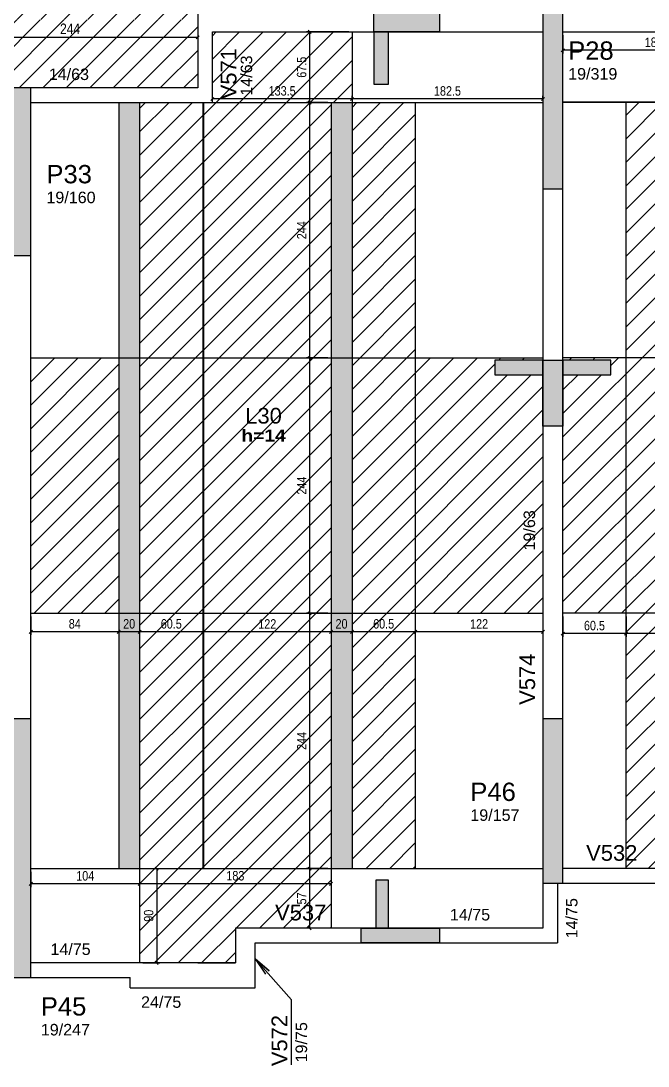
# Model space of a CAD drawing. Extents: x 4150 to 8661, y -614 to 3008.
# Drawn here: x 6210 to 6810, y 290 to 1289 of the extents above; entities that cross this region are included whole.
import ezdxf

# ---------------------------------------------------------------- set-up
doc = ezdxf.new("R2010")
doc.units = 0
doc.header["$PDMODE"] = 34
for name, color, linetype in [('COTA', 241, 'Continuous'), ('MTH-COTAS7', 31, 'Continuous'), ('MTH-DIM-PILAR', 3, 'Continuous'), ('MTH-DIM-VIGA', 3, 'Continuous'), ('MTH-FACE-VIGA', 7, 'Continuous'), ('MTH-LINHA-SEÇÃO', 16, 'Continuous'), ('MTH-PILAR-SEGUE', 5, 'Continuous'), ('MTH-SOMBRA21', 150, 'Continuous'), ('MTH-SOMBRA25', 253, 'Continuous'), ('MTH-TIT1-PILAR', 5, 'Continuous'), ('MTH-TIT1-VIGA', 5, 'Continuous'), ('MTH-TXT-NEGRITO', 5, 'Continuous'), ('Painéis', 200, 'Continuous')]:
    doc.layers.add(name, color=color, linetype=linetype)
doc.layers.add('Hachura', color=251, linetype='Continuous', lineweight=9)
doc.styles.add('COTA TECNICA', font='techl___.ttf', dxfattribs={"height": 10})
doc.styles.add('COTA TECNICA-50', font='techl___.ttf', dxfattribs={"height": 9})
doc.styles.add('TQS_ARIAL', font='arial.ttf')
doc.styles.add('TQS_ARIAL_BLACK', font='ariblk.ttf')
doc.dimstyles.new('COTA PAINEL-50', dxfattribs={"dimtxt": 9, "dimasz": 3, "dimexe": 3, "dimexo": 3, "dimgap": 3, "dimtad": 1, "dimdec": 1, "dimzin": 12, "dimdsep": 46, "dimtxsty": 'COTA TECNICA-50', "dimblk1": 'OBLIQUE', "dimblk2": 'OBLIQUE', "dimsah": 1, "dimcen": 0.9, "dimclrd": 4, "dimclre": 4, "dimclrt": 240, "dimadec": 1, "dimazin": 3, "dimtfac": 1, "dimtdec": 1, "dimtmove": 0, "dimatfit": 3, "dimfxl": 1, "dimtolj": 1, "dimtzin": 12, "dimarcsym": 0})
doc.dimstyles.new('PAINEL', dxfattribs={"dimtxt": 10, "dimasz": 3, "dimexe": 3, "dimexo": 3, "dimgap": 3, "dimtad": 1, "dimdec": 1, "dimzin": 12, "dimdsep": 46, "dimtxsty": 'COTA TECNICA', "dimblk1": 'OBLIQUE', "dimblk2": 'OBLIQUE', "dimsah": 1, "dimcen": 0.9, "dimclrd": 4, "dimclre": 4, "dimclrt": 240, "dimadec": 1, "dimazin": 3, "dimtfac": 1, "dimtdec": 1, "dimtmove": 0, "dimatfit": 3, "dimfxl": 1, "dimtolj": 1, "dimtzin": 12, "dimarcsym": 0})

# ---------------------------------------------------------------- blocks, each defined once
blk = doc.blocks.new('_Oblique')
at = {"color": 0, "linetype": 'ByBlock', "lineweight": -2}
blk.add_line((-0.5, -0.5), (0.5, 0.5), dxfattribs=at)
blk = doc.blocks.new('*D262')
at = {"layer": 'COTA', "color": 4, "lineweight": -2, "transparency": 16777216}
for p, q in [((6135.39, 1273.17), (6379.39, 1273.17)), ((6379.39, 1275.28), (6379.39, 1270.17))]:
    blk.add_line(p, q, dxfattribs=at)
at = {"layer": 'Defpoints', "color": 0, "transparency": 16777216}
for p in [(6135.39, 1273.17), (6379.39, 1278.28), (6379.39, 1273.17)]:
    blk.add_point(p, dxfattribs=at)
at = {"layer": 'COTA', "color": 4, "lineweight": -2, "transparency": 16777216, "xscale": 3, "yscale": 3, "zscale": 3, "rotation": 180}
blk.add_blockref('_Oblique', (6135.39, 1273.17), dxfattribs=at)
at = {"layer": 'COTA', "color": 4, "lineweight": -2, "transparency": 16777216, "xscale": 3, "yscale": 3, "zscale": 3}
blk.add_blockref('_Oblique', (6379.39, 1273.17), dxfattribs=at)
at = {"layer": 'COTA', "color": 240, "transparency": 16777216, "insert": (6257.39, 1281.24), "char_height": 10, "attachment_point": 5, "style": 'COTA TECNICA'}
blk.add_mtext('\\A1;244', dxfattribs=at)
blk = doc.blocks.new('*D281')
at = {"layer": 'COTA', "color": 4, "lineweight": -2, "transparency": 16777216}
for p, q in [((6587.39, 719.78), (6587.39, 702.04)), ((6709.39, 719.78), (6709.39, 702.04)), ((6709.39, 705.04), (6587.39, 705.04))]:
    blk.add_line(p, q, dxfattribs=at)
at = {"layer": 'Defpoints', "color": 0, "transparency": 16777216}
for p in [(6587.39, 722.78), (6709.39, 722.78), (6587.39, 705.04)]:
    blk.add_point(p, dxfattribs=at)
at = {"layer": 'COTA', "color": 4, "lineweight": -2, "transparency": 16777216, "xscale": 3, "yscale": 3, "zscale": 3, "rotation": 180}
blk.add_blockref('_Oblique', (6587.39, 705.04), dxfattribs=at)
at = {"layer": 'COTA', "color": 4, "lineweight": -2, "transparency": 16777216, "xscale": 3, "yscale": 3, "zscale": 3}
blk.add_blockref('_Oblique', (6709.39, 705.04), dxfattribs=at)
at = {"layer": 'COTA', "color": 240, "transparency": 16777216, "insert": (6648.39, 712.59), "char_height": 9, "attachment_point": 5, "style": 'COTA TECNICA-50'}
blk.add_mtext('\\A1;122', dxfattribs=at)
blk = doc.blocks.new('*D282')
at = {"layer": 'COTA', "color": 4, "lineweight": -2, "transparency": 16777216}
for p, q in [((6526.89, 719.78), (6526.89, 702.04)), ((6587.39, 719.78), (6587.39, 702.04)), ((6587.39, 705.04), (6526.89, 705.04))]:
    blk.add_line(p, q, dxfattribs=at)
at = {"layer": 'Defpoints', "color": 0, "transparency": 16777216}
for p in [(6526.89, 722.78), (6587.39, 722.78), (6526.89, 705.04)]:
    blk.add_point(p, dxfattribs=at)
at = {"layer": 'COTA', "color": 4, "lineweight": -2, "transparency": 16777216, "xscale": 3, "yscale": 3, "zscale": 3, "rotation": 180}
blk.add_blockref('_Oblique', (6526.89, 705.04), dxfattribs=at)
at = {"layer": 'COTA', "color": 4, "lineweight": -2, "transparency": 16777216, "xscale": 3, "yscale": 3, "zscale": 3}
blk.add_blockref('_Oblique', (6587.39, 705.04), dxfattribs=at)
at = {"layer": 'COTA', "color": 240, "transparency": 16777216, "insert": (6557.14, 712.63), "char_height": 9, "attachment_point": 5, "style": 'COTA TECNICA-50'}
blk.add_mtext('\\A1;60.5', dxfattribs=at)
blk = doc.blocks.new('*D283')
at = {"layer": 'COTA', "color": 4, "lineweight": -2, "transparency": 16777216}
for p, q in [((6506.89, 719.78), (6506.89, 702.04)), ((6526.89, 719.78), (6526.89, 702.04)), ((6526.89, 705.04), (6506.89, 705.04))]:
    blk.add_line(p, q, dxfattribs=at)
at = {"layer": 'Defpoints', "color": 0, "transparency": 16777216}
for p in [(6506.89, 722.78), (6526.89, 722.78), (6506.89, 705.04)]:
    blk.add_point(p, dxfattribs=at)
at = {"layer": 'COTA', "color": 4, "lineweight": -2, "transparency": 16777216, "xscale": 3, "yscale": 3, "zscale": 3, "rotation": 180}
blk.add_blockref('_Oblique', (6506.89, 705.04), dxfattribs=at)
at = {"layer": 'COTA', "color": 4, "lineweight": -2, "transparency": 16777216, "xscale": 3, "yscale": 3, "zscale": 3}
blk.add_blockref('_Oblique', (6526.89, 705.04), dxfattribs=at)
at = {"layer": 'COTA', "color": 240, "transparency": 16777216, "insert": (6516.89, 712.63), "char_height": 9, "attachment_point": 5, "style": 'COTA TECNICA-50'}
blk.add_mtext('\\A1;20', dxfattribs=at)
blk = doc.blocks.new('*D284')
at = {"layer": 'COTA', "color": 4, "lineweight": -2, "transparency": 16777216}
for p, q in [((6384.89, 719.78), (6384.89, 702.04)), ((6506.89, 719.78), (6506.89, 702.04)), ((6506.89, 705.04), (6384.89, 705.04))]:
    blk.add_line(p, q, dxfattribs=at)
at = {"layer": 'Defpoints', "color": 0, "transparency": 16777216}
for p in [(6384.89, 722.78), (6506.89, 722.78), (6384.89, 705.04)]:
    blk.add_point(p, dxfattribs=at)
at = {"layer": 'COTA', "color": 4, "lineweight": -2, "transparency": 16777216, "xscale": 3, "yscale": 3, "zscale": 3, "rotation": 180}
blk.add_blockref('_Oblique', (6384.89, 705.04), dxfattribs=at)
at = {"layer": 'COTA', "color": 4, "lineweight": -2, "transparency": 16777216, "xscale": 3, "yscale": 3, "zscale": 3}
blk.add_blockref('_Oblique', (6506.89, 705.04), dxfattribs=at)
at = {"layer": 'COTA', "color": 240, "transparency": 16777216, "insert": (6445.89, 712.59), "char_height": 9, "attachment_point": 5, "style": 'COTA TECNICA-50'}
blk.add_mtext('\\A1;122', dxfattribs=at)
blk = doc.blocks.new('*D285')
at = {"layer": 'COTA', "color": 4, "lineweight": -2, "transparency": 16777216}
for p, q in [((6323.89, 719.78), (6323.89, 702.04)), ((6384.39, 719.78), (6384.39, 702.04)), ((6384.39, 705.04), (6323.89, 705.04))]:
    blk.add_line(p, q, dxfattribs=at)
at = {"layer": 'Defpoints', "color": 0, "transparency": 16777216}
for p in [(6323.89, 722.78), (6384.39, 722.78), (6323.89, 705.04)]:
    blk.add_point(p, dxfattribs=at)
at = {"layer": 'COTA', "color": 4, "lineweight": -2, "transparency": 16777216, "xscale": 3, "yscale": 3, "zscale": 3, "rotation": 180}
blk.add_blockref('_Oblique', (6323.89, 705.04), dxfattribs=at)
at = {"layer": 'COTA', "color": 4, "lineweight": -2, "transparency": 16777216, "xscale": 3, "yscale": 3, "zscale": 3}
blk.add_blockref('_Oblique', (6384.39, 705.04), dxfattribs=at)
at = {"layer": 'COTA', "color": 240, "transparency": 16777216, "insert": (6354.14, 712.63), "char_height": 9, "attachment_point": 5, "style": 'COTA TECNICA-50'}
blk.add_mtext('\\A1;60.5', dxfattribs=at)
blk = doc.blocks.new('*D286')
at = {"layer": 'COTA', "color": 4, "lineweight": -2, "transparency": 16777216}
for p, q in [((6219.89, 719.78), (6219.89, 702.04)), ((6303.89, 719.78), (6303.89, 702.04)), ((6303.89, 705.04), (6219.89, 705.04))]:
    blk.add_line(p, q, dxfattribs=at)
at = {"layer": 'Defpoints', "color": 0, "transparency": 16777216}
for p in [(6219.89, 722.78), (6303.89, 722.78), (6219.89, 705.04)]:
    blk.add_point(p, dxfattribs=at)
at = {"layer": 'COTA', "color": 4, "lineweight": -2, "transparency": 16777216, "xscale": 3, "yscale": 3, "zscale": 3, "rotation": 180}
blk.add_blockref('_Oblique', (6219.89, 705.04), dxfattribs=at)
at = {"layer": 'COTA', "color": 4, "lineweight": -2, "transparency": 16777216, "xscale": 3, "yscale": 3, "zscale": 3}
blk.add_blockref('_Oblique', (6303.89, 705.04), dxfattribs=at)
at = {"layer": 'COTA', "color": 240, "transparency": 16777216, "insert": (6261.89, 712.62), "char_height": 9, "attachment_point": 5, "style": 'COTA TECNICA-50'}
blk.add_mtext('\\A1;84', dxfattribs=at)
blk = doc.blocks.new('*D287')
at = {"layer": 'COTA', "color": 4, "lineweight": -2, "transparency": 16777216}
for p, q in [((6523.89, 1278.28), (6483.41, 1278.28)), ((6486.41, 1278.28), (6486.41, 1210.78)), ((6503.89, 1210.78), (6483.41, 1210.78))]:
    blk.add_line(p, q, dxfattribs=at)
at = {"layer": 'Defpoints', "color": 0, "transparency": 16777216}
for p in [(6526.89, 1278.28), (6486.41, 1210.78), (6506.89, 1210.78)]:
    blk.add_point(p, dxfattribs=at)
at = {"layer": 'COTA', "color": 4, "lineweight": -2, "transparency": 16777216, "xscale": 3, "yscale": 3, "zscale": 3}
for p, rotation in [((6486.41, 1278.28), 90), ((6486.41, 1210.78), 270)]:
    blk.add_blockref('_Oblique', p, dxfattribs=dict(at, rotation=rotation))
at = {"layer": 'COTA', "color": 240, "transparency": 16777216, "insert": (6478.81, 1244.53), "char_height": 9, "attachment_point": 5, "rotation": 90, "style": 'COTA TECNICA-50'}
blk.add_mtext('\\A1;67.5', dxfattribs=at)
blk = doc.blocks.new('*D288')
at = {"layer": 'COTA', "color": 4, "lineweight": -2, "transparency": 16777216}
for p, q in [((6503.89, 1210.78), (6483.41, 1210.78)), ((6486.41, 1210.78), (6486.41, 966.78)), ((6487.33, 966.78), (6483.41, 966.78))]:
    blk.add_line(p, q, dxfattribs=at)
at = {"layer": 'Defpoints', "color": 0, "transparency": 16777216}
for p in [(6506.89, 1210.78), (6486.41, 966.78), (6490.33, 966.78)]:
    blk.add_point(p, dxfattribs=at)
at = {"layer": 'COTA', "color": 4, "lineweight": -2, "transparency": 16777216, "xscale": 3, "yscale": 3, "zscale": 3}
for p, rotation in [((6486.41, 1210.78), 90), ((6486.41, 966.78), 270)]:
    blk.add_blockref('_Oblique', p, dxfattribs=dict(at, rotation=rotation))
at = {"layer": 'COTA', "color": 240, "transparency": 16777216, "insert": (6478.84, 1088.78), "char_height": 9, "attachment_point": 5, "rotation": 90, "style": 'COTA TECNICA-50'}
blk.add_mtext('\\A1;244', dxfattribs=at)
blk = doc.blocks.new('*D289')
at = {"layer": 'COTA', "color": 4, "lineweight": -2, "transparency": 16777216}
for p, q in [((6503.89, 722.78), (6483.41, 722.78)), ((6486.41, 722.78), (6486.41, 478.78)), ((6503.89, 478.78), (6483.41, 478.78))]:
    blk.add_line(p, q, dxfattribs=at)
at = {"layer": 'Defpoints', "color": 0, "transparency": 16777216}
for p in [(6506.89, 722.78), (6486.41, 478.78), (6506.89, 478.78)]:
    blk.add_point(p, dxfattribs=at)
at = {"layer": 'COTA', "color": 4, "lineweight": -2, "transparency": 16777216, "xscale": 3, "yscale": 3, "zscale": 3}
for p, rotation in [((6486.41, 722.78), 90), ((6486.41, 478.78), 270)]:
    blk.add_blockref('_Oblique', p, dxfattribs=dict(at, rotation=rotation))
at = {"layer": 'COTA', "color": 240, "transparency": 16777216, "insert": (6478.84, 600.78), "char_height": 9, "attachment_point": 5, "rotation": 90, "style": 'COTA TECNICA-50'}
blk.add_mtext('\\A1;244', dxfattribs=at)
blk = doc.blocks.new('*D290')
at = {"layer": 'COTA', "color": 4, "lineweight": -2, "transparency": 16777216}
for p, q in [((6503.89, 478.78), (6483.41, 478.78)), ((6486.41, 478.78), (6486.41, 421.78)), ((6503.89, 421.78), (6483.41, 421.78))]:
    blk.add_line(p, q, dxfattribs=at)
at = {"layer": 'Defpoints', "color": 0, "transparency": 16777216}
for p in [(6506.89, 478.78), (6486.41, 421.78), (6506.89, 421.78)]:
    blk.add_point(p, dxfattribs=at)
at = {"layer": 'COTA', "color": 4, "lineweight": -2, "transparency": 16777216, "xscale": 3, "yscale": 3, "zscale": 3}
for p, rotation in [((6486.41, 478.78), 90), ((6486.41, 421.78), 270)]:
    blk.add_blockref('_Oblique', p, dxfattribs=dict(at, rotation=rotation))
at = {"layer": 'COTA', "color": 240, "transparency": 16777216, "insert": (6478.81, 450.28), "char_height": 9, "attachment_point": 5, "rotation": 90, "style": 'COTA TECNICA-50'}
blk.add_mtext('\\A1;57', dxfattribs=at)
blk = doc.blocks.new('*D291')
at = {"layer": 'COTA', "color": 4, "lineweight": -2, "transparency": 16777216}
for p, q in [((6526.89, 1213.78), (6526.89, 1217.17)), ((6709.39, 1214.17), (6526.89, 1214.17)), ((6709.39, 1213.78), (6709.39, 1217.17))]:
    blk.add_line(p, q, dxfattribs=at)
at = {"layer": 'Defpoints', "color": 0, "transparency": 16777216}
for p in [(6526.89, 1214.17), (6526.89, 1210.78), (6709.39, 1210.78)]:
    blk.add_point(p, dxfattribs=at)
at = {"layer": 'COTA', "color": 4, "lineweight": -2, "transparency": 16777216, "xscale": 3, "yscale": 3, "zscale": 3, "rotation": 180}
blk.add_blockref('_Oblique', (6526.89, 1214.17), dxfattribs=at)
at = {"layer": 'COTA', "color": 4, "lineweight": -2, "transparency": 16777216, "xscale": 3, "yscale": 3, "zscale": 3}
blk.add_blockref('_Oblique', (6709.39, 1214.17), dxfattribs=at)
at = {"layer": 'COTA', "color": 240, "transparency": 16777216, "insert": (6618.14, 1221.79), "char_height": 9, "attachment_point": 5, "style": 'COTA TECNICA-50'}
blk.add_mtext('\\A1;182.5', dxfattribs=at)
blk = doc.blocks.new('*D292')
at = {"layer": 'COTA', "color": 4, "lineweight": -2, "transparency": 16777216}
for p, q in [((6393.39, 1213.78), (6393.39, 1217.17)), ((6526.89, 1214.17), (6393.39, 1214.17)), ((6526.89, 1213.78), (6526.89, 1217.17))]:
    blk.add_line(p, q, dxfattribs=at)
at = {"layer": 'Defpoints', "color": 0, "transparency": 16777216}
for p in [(6393.39, 1214.17), (6393.39, 1210.78), (6526.89, 1210.78)]:
    blk.add_point(p, dxfattribs=at)
at = {"layer": 'COTA', "color": 4, "lineweight": -2, "transparency": 16777216, "xscale": 3, "yscale": 3, "zscale": 3, "rotation": 180}
blk.add_blockref('_Oblique', (6393.39, 1214.17), dxfattribs=at)
at = {"layer": 'COTA', "color": 4, "lineweight": -2, "transparency": 16777216, "xscale": 3, "yscale": 3, "zscale": 3}
blk.add_blockref('_Oblique', (6526.89, 1214.17), dxfattribs=at)
at = {"layer": 'COTA', "color": 240, "transparency": 16777216, "insert": (6460.14, 1221.87), "char_height": 9, "attachment_point": 5, "style": 'COTA TECNICA-50'}
blk.add_mtext('\\A1;133.5', dxfattribs=at)
blk = doc.blocks.new('*D293')
at = {"layer": 'COTA', "color": 4, "lineweight": -2, "transparency": 16777216}
for p, q in [((6323.89, 475.78), (6323.89, 461.21)), ((6506.89, 475.78), (6506.89, 461.21)), ((6506.89, 464.21), (6323.89, 464.21))]:
    blk.add_line(p, q, dxfattribs=at)
at = {"layer": 'Defpoints', "color": 0, "transparency": 16777216}
for p in [(6323.89, 478.78), (6506.89, 478.78), (6323.89, 464.21)]:
    blk.add_point(p, dxfattribs=at)
at = {"layer": 'COTA', "color": 4, "lineweight": -2, "transparency": 16777216, "xscale": 3, "yscale": 3, "zscale": 3, "rotation": 180}
blk.add_blockref('_Oblique', (6323.89, 464.21), dxfattribs=at)
at = {"layer": 'COTA', "color": 4, "lineweight": -2, "transparency": 16777216, "xscale": 3, "yscale": 3, "zscale": 3}
blk.add_blockref('_Oblique', (6506.89, 464.21), dxfattribs=at)
at = {"layer": 'COTA', "color": 240, "transparency": 16777216, "insert": (6415.39, 471.93), "char_height": 9, "attachment_point": 5, "style": 'COTA TECNICA-50'}
blk.add_mtext('\\A1;183', dxfattribs=at)
blk = doc.blocks.new('*D294')
at = {"layer": 'COTA', "color": 4, "lineweight": -2, "transparency": 16777216}
for p, q in [((6219.89, 475.78), (6219.89, 461.21)), ((6323.89, 475.78), (6323.89, 461.21)), ((6323.89, 464.21), (6219.89, 464.21))]:
    blk.add_line(p, q, dxfattribs=at)
at = {"layer": 'Defpoints', "color": 0, "transparency": 16777216}
for p in [(6219.89, 478.78), (6323.89, 478.78), (6219.89, 464.21)]:
    blk.add_point(p, dxfattribs=at)
at = {"layer": 'COTA', "color": 4, "lineweight": -2, "transparency": 16777216, "xscale": 3, "yscale": 3, "zscale": 3, "rotation": 180}
blk.add_blockref('_Oblique', (6219.89, 464.21), dxfattribs=at)
at = {"layer": 'COTA', "color": 4, "lineweight": -2, "transparency": 16777216, "xscale": 3, "yscale": 3, "zscale": 3}
blk.add_blockref('_Oblique', (6323.89, 464.21), dxfattribs=at)
at = {"layer": 'COTA', "color": 240, "transparency": 16777216, "insert": (6271.89, 471.8), "char_height": 9, "attachment_point": 5, "style": 'COTA TECNICA-50'}
blk.add_mtext('\\A1;104', dxfattribs=at)
blk = doc.blocks.new('*D295')
at = {"layer": 'COTA', "color": 4, "lineweight": -2, "transparency": 16777216}
for p, q in [((6326.89, 478.78), (6343.21, 478.78)), ((6340.21, 478.78), (6340.21, 388.78)), ((6326.89, 388.78), (6343.21, 388.78))]:
    blk.add_line(p, q, dxfattribs=at)
at = {"layer": 'Defpoints', "color": 0, "transparency": 16777216}
for p in [(6323.89, 478.78), (6323.89, 388.78), (6340.21, 388.78)]:
    blk.add_point(p, dxfattribs=at)
at = {"layer": 'COTA', "color": 4, "lineweight": -2, "transparency": 16777216, "xscale": 3, "yscale": 3, "zscale": 3}
for p, rotation in [((6340.21, 478.78), 90), ((6340.21, 388.78), 270)]:
    blk.add_blockref('_Oblique', p, dxfattribs=dict(at, rotation=rotation))
at = {"layer": 'COTA', "color": 240, "transparency": 16777216, "insert": (6332.59, 433.78), "char_height": 9, "attachment_point": 5, "rotation": 90, "style": 'COTA TECNICA-50'}
blk.add_mtext('\\A1;90', dxfattribs=at)
blk = doc.blocks.new('*D296')
at = {"layer": 'COTA', "color": 4, "lineweight": -2, "transparency": 16777216}
for p, q in [((6503.89, 966.78), (6483.41, 966.78)), ((6486.41, 966.78), (6486.41, 722.78)), ((6503.89, 722.78), (6483.41, 722.78))]:
    blk.add_line(p, q, dxfattribs=at)
at = {"layer": 'Defpoints', "color": 0, "transparency": 16777216}
for p in [(6506.89, 966.78), (6486.41, 722.78), (6506.89, 722.78)]:
    blk.add_point(p, dxfattribs=at)
at = {"layer": 'COTA', "color": 4, "lineweight": -2, "transparency": 16777216, "xscale": 3, "yscale": 3, "zscale": 3}
for p, rotation in [((6486.41, 966.78), 90), ((6486.41, 722.78), 270)]:
    blk.add_blockref('_Oblique', p, dxfattribs=dict(at, rotation=rotation))
at = {"layer": 'COTA', "color": 240, "transparency": 16777216, "insert": (6478.84, 844.78), "char_height": 9, "attachment_point": 5, "rotation": 90, "style": 'COTA TECNICA-50'}
blk.add_mtext('\\A1;244', dxfattribs=at)
blk = doc.blocks.new('*D297')
at = {"layer": 'COTA', "color": 4, "lineweight": -2, "transparency": 16777216}
for p, q in [((6303.89, 719.78), (6303.89, 702.04)), ((6323.89, 719.78), (6323.89, 702.04)), ((6323.89, 705.04), (6303.89, 705.04))]:
    blk.add_line(p, q, dxfattribs=at)
at = {"layer": 'Defpoints', "color": 0, "transparency": 16777216}
for p in [(6303.89, 722.78), (6323.89, 722.78), (6303.89, 705.04)]:
    blk.add_point(p, dxfattribs=at)
at = {"layer": 'COTA', "color": 4, "lineweight": -2, "transparency": 16777216, "xscale": 3, "yscale": 3, "zscale": 3, "rotation": 180}
blk.add_blockref('_Oblique', (6303.89, 705.04), dxfattribs=at)
at = {"layer": 'COTA', "color": 4, "lineweight": -2, "transparency": 16777216, "xscale": 3, "yscale": 3, "zscale": 3}
blk.add_blockref('_Oblique', (6323.89, 705.04), dxfattribs=at)
at = {"layer": 'COTA', "color": 240, "transparency": 16777216, "insert": (6313.89, 712.63), "char_height": 9, "attachment_point": 5, "style": 'COTA TECNICA-50'}
blk.add_mtext('\\A1;20', dxfattribs=at)
blk = doc.blocks.new('*D303')
at = {"layer": 'COTA', "color": 4, "lineweight": -2, "transparency": 16777216}
for p, q in [((6788.89, 719.78), (6788.89, 700.34)), ((6910.89, 719.78), (6910.89, 700.34)), ((6910.89, 703.34), (6788.89, 703.34))]:
    blk.add_line(p, q, dxfattribs=at)
at = {"layer": 'Defpoints', "color": 0, "transparency": 16777216}
for p in [(6788.89, 722.78), (6910.89, 722.78), (6788.89, 703.34)]:
    blk.add_point(p, dxfattribs=at)
at = {"layer": 'COTA', "color": 4, "lineweight": -2, "transparency": 16777216, "xscale": 3, "yscale": 3, "zscale": 3, "rotation": 180}
blk.add_blockref('_Oblique', (6788.89, 703.34), dxfattribs=at)
at = {"layer": 'COTA', "color": 4, "lineweight": -2, "transparency": 16777216, "xscale": 3, "yscale": 3, "zscale": 3}
blk.add_blockref('_Oblique', (6910.89, 703.34), dxfattribs=at)
at = {"layer": 'COTA', "color": 240, "transparency": 16777216, "insert": (6849.89, 710.89), "char_height": 9, "attachment_point": 5, "style": 'COTA TECNICA-50'}
blk.add_mtext('\\A1;122', dxfattribs=at)
blk = doc.blocks.new('*D304')
at = {"layer": 'COTA', "color": 4, "lineweight": -2, "transparency": 16777216}
for p, q in [((6728.39, 719.78), (6728.39, 700.34)), ((6788.89, 719.78), (6788.89, 700.34)), ((6788.89, 703.34), (6728.39, 703.34))]:
    blk.add_line(p, q, dxfattribs=at)
at = {"layer": 'Defpoints', "color": 0, "transparency": 16777216}
for p in [(6728.39, 722.78), (6788.89, 722.78), (6728.39, 703.34)]:
    blk.add_point(p, dxfattribs=at)
at = {"layer": 'COTA', "color": 4, "lineweight": -2, "transparency": 16777216, "xscale": 3, "yscale": 3, "zscale": 3, "rotation": 180}
blk.add_blockref('_Oblique', (6728.39, 703.34), dxfattribs=at)
at = {"layer": 'COTA', "color": 4, "lineweight": -2, "transparency": 16777216, "xscale": 3, "yscale": 3, "zscale": 3}
blk.add_blockref('_Oblique', (6788.89, 703.34), dxfattribs=at)
at = {"layer": 'COTA', "color": 240, "transparency": 16777216, "insert": (6758.64, 710.94), "char_height": 9, "attachment_point": 5, "style": 'COTA TECNICA-50'}
blk.add_mtext('\\A1;60.5', dxfattribs=at)
blk = doc.blocks.new('*D309')
at = {"layer": 'COTA', "color": 4, "lineweight": -2, "transparency": 16777216}
for p, q in [((6728.39, 1275.28), (6728.39, 1257.69)), ((6910.89, 1275.28), (6910.89, 1257.69)), ((6910.89, 1260.69), (6728.39, 1260.69))]:
    blk.add_line(p, q, dxfattribs=at)
at = {"layer": 'Defpoints', "color": 0, "transparency": 16777216}
for p in [(6728.39, 1278.28), (6910.89, 1278.28), (6728.39, 1260.69)]:
    blk.add_point(p, dxfattribs=at)
at = {"layer": 'COTA', "color": 4, "lineweight": -2, "transparency": 16777216, "xscale": 3, "yscale": 3, "zscale": 3, "rotation": 180}
blk.add_blockref('_Oblique', (6728.39, 1260.69), dxfattribs=at)
at = {"layer": 'COTA', "color": 4, "lineweight": -2, "transparency": 16777216, "xscale": 3, "yscale": 3, "zscale": 3}
blk.add_blockref('_Oblique', (6910.89, 1260.69), dxfattribs=at)
at = {"layer": 'COTA', "color": 240, "transparency": 16777216, "insert": (6819.64, 1268.31), "char_height": 9, "attachment_point": 5, "style": 'COTA TECNICA-50'}
blk.add_mtext('\\A1;182.5', dxfattribs=at)

msp = doc.modelspace()

# ---------------------------------------------------------------- hatches: boundary and pattern name
at = {"layer": 'Hachura', "linetype": 'ByBlock'}
h = msp.add_hatch(dxfattribs=at)
h.set_pattern_fill('ANSI31', color=256, scale=5)
h.paths.add_polyline_path([(5158.89, 1290.28), (5158.89, 1350.78), (5030.89, 1350.78), (5011.89, 1350.78), (5011.89, 1290.28)])
h.paths.add_polyline_path([(5402.89, 1290.28), (5402.89, 1350.78), (5158.89, 1350.78), (5158.89, 1290.28)])
h.paths.add_polyline_path([(5647.39, 1290.28), (5647.39, 1350.78), (5499.89, 1350.78), (5480.89, 1350.78), (5403.39, 1350.78), (5403.39, 1290.28)])
h.paths.add_polyline_path([(5403.39, 1289.78), (5403.39, 1224.78), (5480.89, 1224.78), (5499.89, 1224.78), (5647.39, 1224.78), (5647.39, 1289.78)])
h.paths.add_polyline_path([(5647.39, 1289.78), (5647.39, 1224.78), (5891.39, 1224.78), (5891.39, 1289.78)])
h.paths.add_polyline_path([(5891.39, 1290.28), (5891.39, 1350.78), (5647.39, 1350.78), (5647.39, 1290.28)])
h.paths.add_polyline_path([(5891.39, 1350.78), (5891.39, 1290.28), (6135.39, 1290.28), (6135.39, 1350.78)])
h.paths.add_polyline_path([(5891.39, 1289.78), (5891.39, 1224.78), (6135.39, 1224.78), (6135.39, 1289.78)])
h.paths.add_polyline_path([(6135.39, 1224.78), (6200.89, 1224.78), (6219.89, 1224.78), (6379.39, 1224.78), (6379.39, 1278.28), (6379.39, 1289.78), (6135.39, 1289.78)])
h.paths.add_polyline_path([(6379.39, 1290.28), (6379.39, 1297.28), (6379.39, 1350.78), (6219.89, 1350.78), (6200.89, 1350.78), (6135.39, 1350.78), (6135.39, 1290.28)])
h = msp.add_hatch(dxfattribs=at)
h.set_pattern_fill('ANSI31', color=256, scale=5)
h.paths.add_polyline_path([(6384.39, 1210.78), (6379.39, 1210.78), (6323.89, 1210.78), (6323.89, 966.78), (6384.39, 966.78)])
h.paths.add_polyline_path([(6384.39, 966.78), (6323.89, 966.78), (6323.89, 722.78), (6384.39, 722.78)])
h.paths.add_polyline_path([(6303.89, 966.78), (6219.89, 966.78), (6265.89, 966.78), (6219.89, 966.78), (6219.89, 901.69), (6219.89, 722.78), (6303.89, 722.78)])
h.paths.add_polyline_path([(6323.89, 478.78), (6384.39, 478.78), (6384.39, 722.78), (6323.89, 722.78)])
h.paths.add_polyline_path([(6415.39, 421.78), (6434.39, 421.78), (6506.89, 421.78), (6506.89, 478.78), (6323.89, 478.78), (6323.89, 388.78), (6415.39, 388.78), (6415.39, 407.78)])
h.paths.add_polyline_path([(6384.89, 478.78), (6506.89, 478.78), (6506.89, 722.78), (6384.89, 722.78)])
h.paths.add_polyline_path([(6384.89, 722.78), (6506.89, 722.78), (6506.89, 966.78), (6384.89, 966.78)])
h.paths.add_polyline_path([(6384.89, 966.78), (6506.89, 966.78), (6506.89, 1210.78), (6393.39, 1210.78), (6384.89, 1210.78)])
h.paths.add_polyline_path([(6393.39, 1278.28), (6393.39, 1224.78), (6393.39, 1210.78), (6526.89, 1210.78), (6526.89, 1278.28)])
h.paths.add_polyline_path([(6526.89, 966.78), (6587.39, 966.78), (6587.39, 1210.78), (6526.89, 1210.78)])
h.paths.add_polyline_path([(6526.89, 722.78), (6587.39, 722.78), (6587.39, 966.78), (6526.89, 966.78)])
h.paths.add_polyline_path([(6587.39, 722.78), (6526.89, 722.78), (6526.89, 478.78), (6587.39, 478.78)])
h.paths.add_polyline_path([(6709.39, 966.78), (6587.39, 966.78), (6587.39, 722.78), (6709.39, 722.78), (6709.39, 950.69), (6663.39, 950.69), (6663.39, 964.69), (6709.39, 964.69)])
h = msp.add_hatch(dxfattribs=at)
h.set_pattern_fill('ANSI31', color=256, scale=5)
h.paths.add_polyline_path([(7113.89, 1211.28), (7113.89, 1278.28), (6910.89, 1278.28), (6910.89, 1211.28)])
h.paths.add_polyline_path([(7268.39, 1211.28), (7268.39, 1278.28), (7113.89, 1278.28), (7113.89, 1211.28)])
h.paths.add_polyline_path([(7133.89, 1210.78), (7133.89, 1153.28), (7219.89, 1153.28), (7268.39, 1153.28), (7268.39, 1210.78)])
h.paths.add_polyline_path([(7219.89, 1128.28), (7219.89, 1153.28), (7133.89, 1153.28), (7133.89, 966.78), (7219.89, 966.78)])
h.paths.add_polyline_path([(7133.89, 722.78), (7219.89, 722.78), (7219.89, 950.69), (7173.89, 950.69), (7173.89, 964.69), (7219.89, 964.69), (7219.89, 966.78), (7133.89, 966.78)])
h.paths.add_polyline_path([(7053.39, 722.78), (7113.89, 722.78), (7113.89, 966.78), (7053.39, 966.78)])
h.paths.add_polyline_path([(7053.39, 966.78), (7113.89, 966.78), (7113.89, 1210.78), (7053.39, 1210.78)])
h.paths.add_polyline_path([(6931.39, 966.78), (7053.39, 966.78), (7053.39, 1210.78), (6931.39, 1210.78)])
h.paths.add_polyline_path([(6788.89, 966.78), (6910.89, 966.78), (6910.89, 1210.78), (6788.89, 1210.78)])
h.paths.add_polyline_path([(6788.89, 722.78), (6910.89, 722.78), (6910.89, 966.78), (6788.89, 966.78)])
h.paths.add_polyline_path([(6788.89, 966.78), (6728.39, 966.78), (6728.39, 964.69), (6774.39, 964.69), (6774.39, 950.69), (6728.39, 950.69), (6728.39, 901.69), (6728.39, 722.78), (6788.89, 722.78)])
h.paths.add_polyline_path([(6788.89, 478.78), (6910.89, 478.78), (6910.89, 722.78), (6788.89, 722.78)])
h.paths.add_polyline_path([(6931.39, 478.78), (7053.39, 478.78), (7053.39, 722.78), (6931.39, 722.78)])
h.paths.add_polyline_path([(6931.39, 722.78), (7053.39, 722.78), (7053.39, 966.78), (6931.39, 966.78)])
h.paths.add_polyline_path([(7113.89, 722.78), (7053.39, 722.78), (7053.39, 478.78), (7079.62, 478.78), (7079.62, 524.78), (7093.62, 524.78), (7093.62, 478.78), (7113.89, 478.78)])
at = {"layer": 'Hachura'}
h = msp.add_hatch(color=256, dxfattribs=at)
h.dxf.hatch_style = 1
h.paths.add_polyline_path([(6506.89, 966.78), (6526.89, 966.78), (6526.89, 1210.78), (6506.89, 1210.78)])
h.paths.add_polyline_path([(6506.89, 722.78), (6526.89, 722.78), (6526.89, 966.78), (6506.89, 966.78)])
h.paths.add_polyline_path([(6506.89, 478.78), (6526.89, 478.78), (6526.89, 722.78), (6506.89, 722.78)])
h.paths.add_polyline_path([(6303.89, 478.78), (6323.89, 478.78), (6323.89, 722.78), (6303.89, 722.78)])
h.paths.add_polyline_path([(6303.89, 722.78), (6323.89, 722.78), (6323.89, 966.78), (6303.89, 966.78)])
h.paths.add_polyline_path([(6303.89, 966.78), (6323.89, 966.78), (6323.89, 1210.78), (6303.89, 1210.78)])

# ---------------------------------------------------------------- linework, layer by layer
at = {"layer": 'MTH-COTAS7', "linetype": 'Continuous'}
msp.add_lwpolyline([(6468.98, 291.19), (6468.98, 353.49), (6434.39, 392.54), (6447.61, 381.07), (6434.39, 392.54), (6444.19, 378.04)], dxfattribs=at)
at = {"layer": 'MTH-FACE-VIGA', "linetype": 'Continuous'}
for p, q in [((6379.39, 1297.28), (6379.39, 1278.28)), ((6379.39, 1278.28), (6379.39, 1224.78)), ((6393.39, 1278.28), (6709.39, 1278.28)), ((6393.39, 1224.78), (6393.39, 1278.28)), ((6728.39, 1278.28), (7268.39, 1278.28)), ((6379.39, 1224.78), (6219.89, 1224.78)), ((6393.39, 1210.78), (6393.39, 1224.78)), ((6219.89, 1210.78), (6379.39, 1210.78)), ((6379.39, 1210.78), (6393.39, 1210.78)), ((6709.39, 1128.28), (6709.39, 704.78)), ((6728.39, 621.78), (6728.39, 1128.28)), ((6219.89, 621.78), (6219.89, 1064.78)), ((6709.39, 704.78), (6709.39, 621.78)), ((7214.89, 478.78), (6728.39, 478.78)), ((6709.39, 464.78), (6709.39, 421.78)), ((6723.39, 464.78), (6723.39, 407.78)), ((6728.39, 464.78), (7214.89, 464.78)), ((6434.39, 421.78), (6415.39, 421.78)), ((6415.39, 421.78), (6415.39, 407.78)), ((6709.39, 421.78), (6434.39, 421.78)), ((6415.39, 407.78), (6415.39, 388.78)), ((6434.39, 407.78), (6723.39, 407.78)), ((6434.39, 364.78), (6434.39, 407.78)), ((6415.39, 388.78), (6219.89, 388.78)), ((6379.39, 388.78), (6415.39, 388.78)), ((6219.89, 374.78), (6314.89, 374.78)), ((6314.89, 364.78), (6314.89, 374.78)), ((6314.89, 364.78), (6434.39, 364.78))]:
    msp.add_line(p, q, dxfattribs=at)
at = {"layer": 'MTH-LINHA-SEÇÃO', "linetype": 'Continuous'}
for points in [[(6610.62, 1278.28), (6547.62, 1278.28), (6547.62, 1297.28), (6610.62, 1297.28), (6610.62, 1278.28)], [(6547.62, 1278.28), (6547.62, 1228.28), (6561.62, 1228.28), (6561.62, 1278.28), (6547.62, 1278.28)], [(6709.39, 964.69), (6663.39, 964.69), (6663.39, 950.69), (6709.39, 950.69), (6709.39, 964.69)], [(6709.39, 901.69), (6709.39, 964.69), (6728.39, 964.69), (6728.39, 901.69), (6709.39, 901.69)], [(6774.39, 964.69), (6728.39, 964.69), (6728.39, 950.69), (6774.39, 950.69), (6774.39, 964.69)], [(6549.62, 467.78), (6549.62, 421.78), (6561.62, 421.78), (6561.62, 467.78), (6549.62, 467.78)], [(6610.62, 407.78), (6535.62, 407.78), (6535.62, 421.78), (6610.62, 421.78), (6610.62, 407.78)]]:
    msp.add_lwpolyline(points, dxfattribs=at)
at = {"layer": 'MTH-PILAR-SEGUE', "linetype": 'Continuous'}
for points in [[(6709.39, 1128.28), (6728.39, 1128.28), (6728.39, 1447.28), (6709.39, 1447.28), (6709.39, 1128.28)], [(6200.89, 1064.78), (6219.89, 1064.78), (6219.89, 1224.78), (6200.89, 1224.78), (6200.89, 1064.78)], [(6200.89, 374.78), (6219.89, 374.78), (6219.89, 621.78), (6200.89, 621.78), (6200.89, 374.78)], [(6709.39, 464.78), (6728.39, 464.78), (6728.39, 621.78), (6709.39, 621.78), (6709.39, 464.78)]]:
    msp.add_lwpolyline(points, dxfattribs=at)
at = {"layer": 'MTH-SOMBRA21', "linetype": 'Continuous'}
for points in [[(6610.62, 1278.28), (6547.62, 1278.28), (6547.62, 1297.28)], [(6610.62, 1278.28), (6547.62, 1297.28), (6610.62, 1297.28)], [(6610.62, 1278.28), (6610.62, 1297.28), (6610.62, 1278.28)], [(6547.62, 1278.28), (6547.62, 1228.28), (6561.62, 1228.28)], [(6547.62, 1278.28), (6561.62, 1228.28), (6561.62, 1278.28)], [(6547.62, 1278.28), (6561.62, 1278.28), (6547.62, 1278.28)], [(6709.39, 964.69), (6663.39, 964.69), (6663.39, 950.69)], [(6709.39, 964.69), (6663.39, 950.69), (6709.39, 950.69)], [(6709.39, 964.69), (6709.39, 950.69), (6709.39, 964.69)], [(6709.39, 901.69), (6709.39, 964.69), (6728.39, 964.69)], [(6709.39, 901.69), (6728.39, 964.69), (6728.39, 901.69)], [(6774.39, 964.69), (6728.39, 964.69), (6728.39, 950.69)], [(6774.39, 964.69), (6728.39, 950.69), (6774.39, 950.69)], [(6774.39, 964.69), (6774.39, 950.69), (6774.39, 964.69)], [(6709.39, 901.69), (6728.39, 901.69), (6709.39, 901.69)], [(6549.62, 467.78), (6549.62, 421.78), (6561.62, 421.78)], [(6549.62, 467.78), (6561.62, 421.78), (6561.62, 467.78)], [(6549.62, 467.78), (6561.62, 467.78), (6549.62, 467.78)], [(6610.62, 407.78), (6535.62, 407.78), (6535.62, 421.78)], [(6610.62, 407.78), (6535.62, 421.78), (6610.62, 421.78)], [(6610.62, 407.78), (6610.62, 421.78), (6610.62, 407.78)]]:
    msp.add_solid(points, dxfattribs=at)
at = {"layer": 'MTH-SOMBRA25', "linetype": 'Continuous'}
for points in [[(6709.39, 1128.28), (6728.39, 1128.28), (6728.39, 1447.28)], [(6709.39, 1128.28), (6728.39, 1447.28), (6709.39, 1447.28)], [(6709.39, 1128.28), (6709.39, 1447.28), (6709.39, 1128.28)], [(6200.89, 1064.78), (6219.89, 1064.78), (6219.89, 1224.78)], [(6200.89, 1064.78), (6219.89, 1224.78), (6200.89, 1224.78)], [(6200.89, 374.78), (6219.89, 374.78), (6219.89, 621.78)], [(6200.89, 374.78), (6219.89, 621.78), (6200.89, 621.78)], [(6709.39, 464.78), (6728.39, 464.78), (6728.39, 621.78)], [(6709.39, 464.78), (6728.39, 621.78), (6709.39, 621.78)], [(6709.39, 464.78), (6709.39, 621.78), (6709.39, 464.78)]]:
    msp.add_solid(points, dxfattribs=at)
at = {"layer": 'Painéis'}
for p, q in [((6526.89, 1278.28), (6526.89, 478.78)), ((6303.89, 1210.78), (6303.89, 478.78)), ((6323.89, 1210.78), (6323.89, 388.78)), ((6384.39, 1210.78), (6384.39, 478.78)), ((6384.89, 1210.78), (6384.89, 478.78)), ((6393.39, 1210.78), (6709.39, 1210.78)), ((6506.89, 1210.78), (6506.89, 421.78)), ((6587.39, 1210.78), (6587.39, 478.78)), ((7268.39, 1211.28), (6728.39, 1211.28)), ((7268.39, 1210.78), (6728.39, 1210.78)), ((6788.89, 478.78), (6788.89, 1210.78)), ((6219.89, 966.78), (6709.39, 966.78)), ((7219.89, 966.78), (6728.39, 966.78)), ((6219.89, 722.78), (6709.39, 722.78)), ((7219.89, 722.78), (6728.39, 722.78)), ((6219.89, 478.78), (6709.39, 478.78))]:
    msp.add_line(p, q, dxfattribs=at)

# ---------------------------------------------------------------- texts
at = {"layer": 'MTH-DIM-PILAR', "linetype": 'Continuous', "style": 'TQS_ARIAL'}
for s, p in [('19/319', (6733.51, 1232.69)), ('19/160', (6234.79, 1114.61)), ('19/157', (6640, 524.43)), ('19/247', (6229.45, 319.39))]:
    msp.add_text(s, height=11, dxfattribs=at).set_placement(p)
at = {"layer": 'MTH-DIM-VIGA', "linetype": 'Continuous', "style": 'TQS_ARIAL'}
for s, p in [('14/63', (6431.47, 1217.32)), ('19/63', (6701.89, 782.78)), ('14/75', (6742.39, 412.16)), ('19/75', (6483.98, 293.64))]:
    msp.add_text(s, height=11, rotation=90, dxfattribs=at).set_placement(p)
for s, p in [('14/63', (6237.08, 1232.28)), ('14/75', (6620.48, 429.28)), ('14/75', (6238.64, 396.28)), ('24/75', (6325.24, 345.78))]:
    msp.add_text(s, height=11, dxfattribs=at).set_placement(p)
at = {"layer": 'MTH-TIT1-PILAR', "linetype": 'Continuous', "style": 'TQS_ARIAL'}
for s, p in [('P28', (6733.51, 1251.69)), ('P33', (6234.79, 1133.61)), ('P46', (6640, 543.43)), ('P45', (6229.45, 338.39))]:
    msp.add_text(s, height=17.5, dxfattribs=at).set_placement(p)
at = {"layer": 'MTH-TIT1-VIGA', "linetype": 'Continuous', "style": 'TQS_ARIAL'}
for s, p in [('V571', (6416.46, 1213.86)), ('V574', (6701.89, 635.27)), ('V572', (6464.98, 290))]:
    msp.add_text(s, height=15, rotation=90, dxfattribs=at).set_placement(p)
for s, p in [('L30', (6424.86, 904.03)), ('V532', (6750.73, 486.28)), ('V537', (6453.4, 429.28))]:
    msp.add_text(s, height=15, dxfattribs=at).set_placement(p)
at = {"layer": 'MTH-TXT-NEGRITO', "color": 3, "linetype": 'Continuous', "style": 'TQS_ARIAL_BLACK'}
msp.add_text('h=14', height=11.5, dxfattribs=at).set_placement((6421.14, 886.85))

# ---------------------------------------------------------------- dimensions: what is measured, and where the dimension line sits
at = {"layer": 'COTA'}
dim = msp.add_linear_dim(base=(6379.39, 1273.17), p1=(6135.39, 1273.17), p2=(6379.39, 1278.28), dimstyle='PAINEL', override={"dimtmove": 1}, dxfattribs=at)
dim.commit()
dim.dimension.update_dxf_attribs({"geometry": '*D262', "text_midpoint": (6257.39, 1281.24)})
for base, p1, p2, angle, picture, middle in [((6486.41, 1210.78), (6526.89, 1278.28), (6506.89, 1210.78), 270, '*D287', (6478.81, 1244.53)), ((6526.89, 1214.17), (6709.39, 1210.78), (6526.89, 1210.78), 180, '*D291', (6618.14, 1221.79)), ((6303.89, 705.04), (6323.89, 722.78), (6303.89, 722.78), 180, '*D297', (6313.89, 712.63)), ((6323.89, 705.04), (6384.39, 722.78), (6323.89, 722.78), 180, '*D285', (6354.14, 712.63)), ((6587.39, 705.04), (6709.39, 722.78), (6587.39, 722.78), 180, '*D281', (6648.39, 712.59)), ((6340.21, 388.78), (6323.89, 478.78), (6323.89, 388.78), 270, '*D295', (6332.59, 433.78)), ((6323.89, 464.21), (6506.89, 478.78), (6323.89, 478.78), 180, '*D293', (6415.39, 471.93))]:
    dim = msp.add_linear_dim(base=base, p1=p1, p2=p2, angle=angle, dimstyle='COTA PAINEL-50', dxfattribs=at)
    dim.commit()
    dim.dimension.update_dxf_attribs({"geometry": picture, "text_midpoint": middle})
for base, p1, p2, angle, picture, middle in [((6728.39, 1260.69), (6910.89, 1278.28), (6728.39, 1278.28), 180, '*D309', (6819.64, 1268.31)), ((6393.39, 1214.17), (6526.89, 1210.78), (6393.39, 1210.78), 180, '*D292', (6460.14, 1221.87)), ((6486.41, 966.78), (6506.89, 1210.78), (6490.33, 966.78), 270, '*D288', (6478.84, 1088.78)), ((6486.41, 722.78), (6506.89, 966.78), (6506.89, 722.78), 270, '*D296', (6478.84, 844.78)), ((6219.89, 705.04), (6303.89, 722.78), (6219.89, 722.78), 180, '*D286', (6261.89, 712.62)), ((6384.89, 705.04), (6506.89, 722.78), (6384.89, 722.78), 180, '*D284', (6445.89, 712.59)), ((6486.41, 478.78), (6506.89, 722.78), (6506.89, 478.78), 270, '*D289', (6478.84, 600.78)), ((6506.89, 705.04), (6526.89, 722.78), (6506.89, 722.78), 180, '*D283', (6516.89, 712.63)), ((6526.89, 705.04), (6587.39, 722.78), (6526.89, 722.78), 180, '*D282', (6557.14, 712.63)), ((6728.39, 703.34), (6788.89, 722.78), (6728.39, 722.78), 180, '*D304', (6758.64, 710.94)), ((6788.89, 703.34), (6910.89, 722.78), (6788.89, 722.78), 180, '*D303', (6849.89, 710.89)), ((6486.41, 421.78), (6506.89, 478.78), (6506.89, 421.78), 270, '*D290', (6478.81, 450.28)), ((6219.89, 464.21), (6323.89, 478.78), (6219.89, 478.78), 180, '*D294', (6271.89, 471.8))]:
    dim = msp.add_linear_dim(base=base, p1=p1, p2=p2, angle=angle, dimstyle='COTA PAINEL-50', override={"dimtmove": 1}, dxfattribs=at)
    dim.commit()
    dim.dimension.update_dxf_attribs({"geometry": picture, "text_midpoint": middle})

doc.saveas('drawing.dxf')
